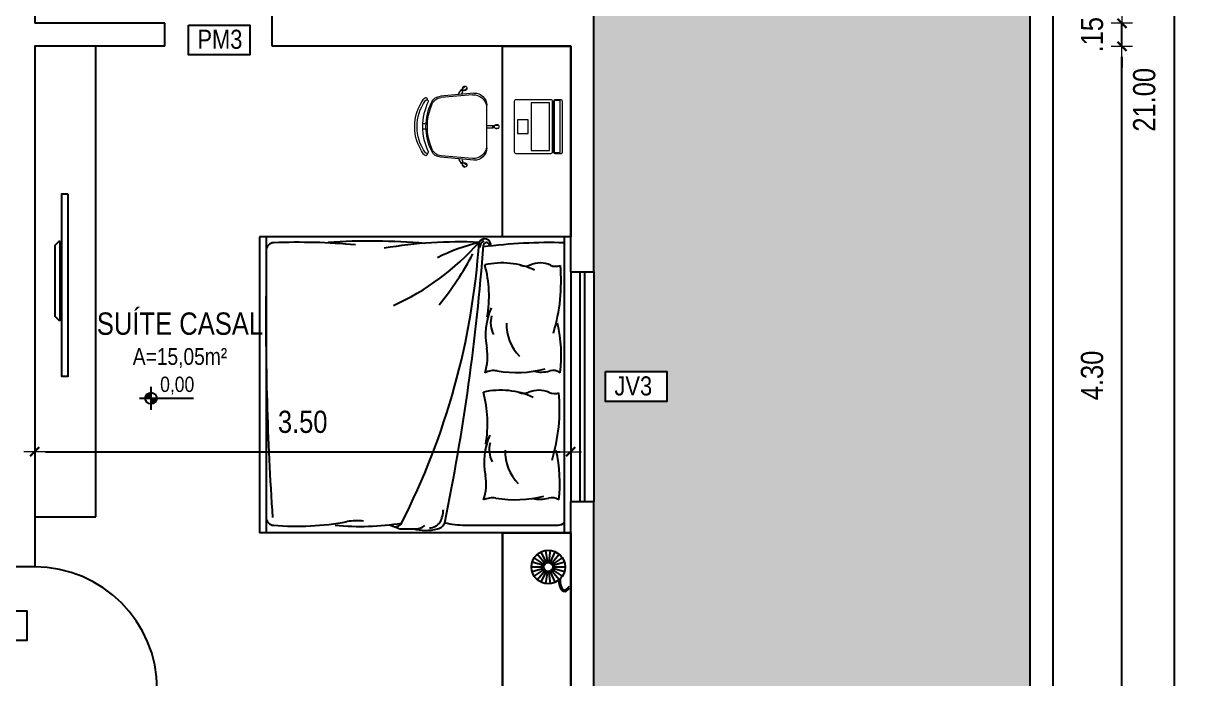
# Model space of a CAD drawing. Header units: millimetres. Extents: x -6300 to 1991, y -4770 to 4545.
# Drawn here: x 1511.11 to 1518.69, y 100.28 to 104.56 of the extents above; entities that cross this region are included whole.
import ezdxf
from ezdxf.enums import TextEntityAlignment as Align

# ---------------------------------------------------------------- set-up
doc = ezdxf.new("R2010")
doc.units = ezdxf.units.MM
doc.header["$LTSCALE"] = 20
doc.header["$MEASUREMENT"] = 0
doc.linetypes.add('HIDDEN2', pattern=[0.1875, 0.125, -0.0625])
doc.layers.get('0').update_dxf_attribs({"linetype": 'CONTINUOUS'})
doc.layers.get('DEFPOINTS').update_dxf_attribs({"linetype": 'CONTINUOUS'})
for name, color, linetype in [('ARREDI_attrezzature', 175, 'CONTINUOUS'), ('COTA', 7, 'CONTINUOUS'), ('E-hatch', 8, 'CONTINUOUS'), ('E-txt-g', 3, 'CONTINUOUS'), ('LAYER1', 7, 'CONTINUOUS')]:
    doc.layers.add(name, color=color, linetype=linetype)
for name, color, linetype, lineweight in [('E-Lay-9', 9, 'CONTINUOUS', 9), ('E-Pen-C', 4, 'CONTINUOUS', 15), ('E-Pen-G', 3, 'CONTINUOUS', 30), ('E-Txt-W', 7, 'CONTINUOUS', 20)]:
    doc.layers.add(name, color=color, linetype=linetype, lineweight=lineweight)
doc.styles.add('F2', font='ARIALN.TTF')
doc.styles.add('REG60', font='romans.shx', dxfattribs={"width": 0.8, "height": 0.15})
doc.styles.add('REG80', font='romans.shx', dxfattribs={"width": 0.8, "height": 0.2})
doc.dimstyles.new('DIMENSION-1', dxfattribs={"dimtxt": 0.145, "dimasz": 0.07, "dimexe": 1, "dimexo": 0, "dimgap": 0.12, "dimtad": 1, "dimzin": 7, "dimdsep": 46, "dimtxsty": 'F2', "dimblk1": 'TRACO', "dimblk2": 'TRACO', "dimsah": 1, "dimcen": 1, "dimse1": 1, "dimse2": 1, "dimclrd": 4, "dimclre": 256, "dimclrt": 4, "dimadec": 8, "dimazin": 0, "dimtfac": 1, "dimtix": 1, "dimtmove": 2, "dimatfit": 3, "dimldrblk": 'TRACO', "dimfxl": 1, "dimtolj": 1, "dimtzin": 0, "dimarcsym": 0})

# ---------------------------------------------------------------- blocks, each defined once
blk = doc.blocks.new('TRACO')
at = {"layer": 'E-Pen-C'}
for p, q in [((-1, 0), (1, 0)), ((0, 1), (0, -1))]:
    blk.add_line(p, q, dxfattribs=at)
at = {"layer": 'E-Pen-G'}
blk.add_line((-0.42, -0.42), (0.42, 0.42), dxfattribs=at)
blk = doc.blocks.new('*D413')
at = {"layer": 'COTA', "color": 4, "linetype": 'Continuous', "lineweight": -2}
blk.add_line((1518.2796, 100.1779), (1518.2796, 104.3379), dxfattribs=at)
at = {"layer": 'DEFPOINTS', "color": 0, "linetype": 'Continuous'}
for p in [(1514.6809, 104.4079, -1.8296), (1518.2796, 104.4079), (1514.6809, 100.1079, -1.8296)]:
    blk.add_point(p, dxfattribs=at)
at = {"layer": 'COTA', "color": 4, "linetype": 'Continuous', "lineweight": -2, "xscale": 0.07, "yscale": 0.07, "zscale": 0.07}
for p, rotation in [((1518.2796, 104.4079), 90), ((1518.2796, 100.1079), 270)]:
    blk.add_blockref('TRACO', p, dxfattribs=dict(at, rotation=rotation))
at = {"layer": 'COTA', "color": 4, "linetype": 'Continuous', "insert": (1518.0855, 102.2579), "char_height": 0.145, "attachment_point": 5, "rotation": 90, "style": 'F2'}
blk.add_mtext('\\A1;4.30', dxfattribs=at)
blk = doc.blocks.new('*D414')
at = {"layer": 'COTA', "color": 4, "linetype": 'Continuous', "lineweight": -2}
for p, q in [((1518.2796, 104.6279), (1518.2796, 104.6979)), ((1518.2796, 104.4079), (1518.2796, 104.5579)), ((1518.2796, 104.3379), (1518.2796, 104.2679))]:
    blk.add_line(p, q, dxfattribs=at)
at = {"layer": 'DEFPOINTS', "color": 0, "linetype": 'Continuous'}
for p in [(1514.6809, 104.5579, -1.8296), (1518.2796, 104.5579), (1514.6809, 104.4079, -1.8296)]:
    blk.add_point(p, dxfattribs=at)
at = {"layer": 'COTA', "color": 4, "linetype": 'Continuous', "lineweight": -2, "xscale": 0.07, "yscale": 0.07, "zscale": 0.07}
for p, rotation in [((1518.2796, 104.5579), 270), ((1518.2796, 104.4079), 90)]:
    blk.add_blockref('TRACO', p, dxfattribs=dict(at, rotation=rotation))
at = {"layer": 'COTA', "color": 4, "linetype": 'Continuous', "insert": (1518.0855, 104.4829), "char_height": 0.145, "attachment_point": 5, "rotation": 90, "style": 'F2'}
blk.add_mtext('\\A1;.15', dxfattribs=at)
blk = doc.blocks.new('*D415')
at = {"layer": 'COTA', "color": 4, "linetype": 'Continuous', "lineweight": -2}
blk.add_line((1518.2796, 104.6279), (1518.2796, 106.9879), dxfattribs=at)
at = {"layer": 'DEFPOINTS', "color": 0, "linetype": 'Continuous'}
for p in [(1514.6809, 107.0579, -1.8296), (1518.2796, 107.0579), (1514.6809, 104.5579, -1.8296)]:
    blk.add_point(p, dxfattribs=at)
at = {"layer": 'COTA', "color": 4, "linetype": 'Continuous', "lineweight": -2, "xscale": 0.07, "yscale": 0.07, "zscale": 0.07}
for p, rotation in [((1518.2796, 107.0579), 90), ((1518.2796, 104.5579), 270)]:
    blk.add_blockref('TRACO', p, dxfattribs=dict(at, rotation=rotation))
at = {"layer": 'COTA', "color": 4, "linetype": 'Continuous', "insert": (1518.0855, 105.8079), "char_height": 0.145, "attachment_point": 5, "rotation": 90, "style": 'F2'}
blk.add_mtext('\\A1;2.50', dxfattribs=at)
blk = doc.blocks.new('*D419')
at = {"layer": 'COTA', "color": 4, "linetype": 'Continuous', "lineweight": -2}
blk.add_line((1518.6203, 114.4879), (1518.6203, 93.6279), dxfattribs=at)
at = {"layer": 'DEFPOINTS', "color": 0, "linetype": 'Continuous'}
for p in [(1517.8309, 114.5579, -1.8296), (1517.8309, 93.5579, -1.8296), (1518.6203, 93.5579)]:
    blk.add_point(p, dxfattribs=at)
at = {"layer": 'COTA', "color": 4, "linetype": 'Continuous', "lineweight": -2, "xscale": 0.07, "yscale": 0.07, "zscale": 0.07}
for p, rotation in [((1518.6203, 114.5579), 90), ((1518.6203, 93.5579), 270)]:
    blk.add_blockref('TRACO', p, dxfattribs=dict(at, rotation=rotation))
at = {"layer": 'COTA', "color": 4, "linetype": 'Continuous', "insert": (1518.4262, 104.0579), "char_height": 0.145, "attachment_point": 5, "rotation": 90, "style": 'F2'}
blk.add_mtext('\\A1;21.00', dxfattribs=at)
blk = doc.blocks.new('TXT-AMB75')
at = {"layer": 'E-txt-g', "style": 'REG80', "width": 0.8, "flags": 8}
blk.add_attdef('TXT', text='', height=0.2, dxfattribs=at).set_placement((0.005, 0.296), align=Align.CENTER)
at = {"layer": 'E-Txt-W', "style": 'REG60', "width": 0.8, "flags": 8}
blk.add_attdef('TXT', text='', height=0.15, dxfattribs=at).set_placement((0.005, 0.027), align=Align.CENTER)
blk = doc.blocks.new('NV')
at = {"color": 4, "linetype": 'ByBlock', "ltscale": 0.5}
for p, q in [((-1.414, -0.142), (-1.414, 0.107)), ((-1.539, -0.018), (-0.953, -0.018))]:
    blk.add_line(p, q, dxfattribs=at)
at = {"color": 4, "ltscale": 2.5}
blk.add_circle((-1.414, -0.018), 0.0622, dxfattribs=at)
at = {"color": 4}
for points in [[(-1.414, -0.018), (-1.458, 0.026), (-1.476, -0.018), (-1.472, 0.006)], [(-1.414, -0.018), (-1.414, 0.045), (-1.458, 0.026), (-1.438, 0.04)], [(-1.414, -0.018), (-1.352, -0.018), (-1.37, -0.062), (-1.357, -0.041)], [(-1.414, -0.018), (-1.37, -0.062), (-1.414, -0.08), (-1.39, -0.075)]]:
    blk.add_solid(points, dxfattribs=at)
at = {"layer": 'E-Txt-W', "color": 4, "ltscale": 2.5, "style": 'F2'}
blk.add_attdef('COTAPISO', (-1.306, 0.073), '', height=0.15, dxfattribs=at)
blk = doc.blocks.new('Cadeira')
at = {"layer": 'E-Lay-9', "color": 8}
for p, q in [((-0.0093, 0.0535), (-0.0093, 0.0769)), ((0.0096, 0.0535), (0.0096, 0.0769)), ((-0.1393, 0), (0.1393, 0)), ((-0.0075, 0), (-0.0075, 0.0425)), ((-0.0075, 0.0425), (-0.0056, 0.0425)), ((0.0056, 0.0425), (0.0075, 0.0425)), ((0.0075, 0), (0.0075, 0.0425)), ((-0.25, -0.1588), (-0.265, -0.1409)), ((-0.2355, -0.1467), (-0.2505, -0.1288)), ((-0.2192, -0.0836), (-0.1996, -0.3023)), ((-0.2087, -0.0936), (-0.1898, -0.2982)), ((0.2087, -0.0936), (0.1898, -0.2982)), ((0.2192, -0.0836), (0.1996, -0.3023)), ((0.2355, -0.1467), (0.2505, -0.1288)), ((0.25, -0.1588), (0.265, -0.1409)), ((-0.2398, -0.1647), (-0.2413, -0.1659)), ((-0.2133, -0.1847), (-0.2413, -0.1659)), ((-0.2298, -0.1563), (-0.2313, -0.1575)), ((-0.2144, -0.1618), (-0.2298, -0.1563)), ((0.2133, -0.1847), (0.2413, -0.1659)), ((0.2144, -0.1618), (0.2298, -0.1563)), ((0.2298, -0.1563), (0.2313, -0.1575)), ((0.2398, -0.1647), (0.2413, -0.1659)), ((-0.0175, -0.3961), (-0.0175, -0.4196)), ((0.0175, -0.3961), (0.0175, -0.4196))]:
    blk.add_line(p, q, dxfattribs=at)
blk.add_lwpolyline([(0.1631, -0.3812, -0.237888), (-0.1631, -0.3812, 0.605717), (-0.1738, -0.3953, 0.122717), (-0.17, -0.4, 0.323529), (0.17, -0.4, 0.122717), (0.1738, -0.3953, 0.605717)], format="xyb", close=True, dxfattribs=at)
for centre in [(0, 0.0466), (-0.2382, -0.1579), (0.2382, -0.1579)]:
    blk.add_circle(centre, 0.005, dxfattribs=at)
for centre, radius, start, end in [((0.0001, 0.0652), 0.015, 281.63338, 257.45365), ((-0.1393, -0.08), 0.08, 90, 182.56924), ((0, 0.0475), 0.0075, 221.81031, 318.18969), ((0.1393, -0.08), 0.08, 357.43076, 90), ((-0.1202, -0.0886), 0.0887, 95.59249, 183.25223), ((0.1202, -0.0886), 0.0887, 356.74777, 84.40751), ((-0.2502, -0.1438), 0.015, 322.54635, 298.36662), ((0.2502, -0.1438), 0.015, 241.63338, 217.45365), ((-0.2388, -0.1573), 0.0075, 261.81031, 358.18969), ((0.2388, -0.1573), 0.0075, 181.81031, 278.18969), ((-0.1299, -0.296), 0.07, 185.12125, 243.60471), ((-0.1201, -0.2918), 0.07, 185.2999, 245.73609), ((0.1201, -0.2918), 0.07, 294.26391, 354.7001), ((0.1299, -0.296), 0.07, 296.39529, 354.87875), ((0, -0.0343), 0.3622, 243.60471, 296.39529), ((0, -0.0254), 0.3622, 245.73609, 294.26391), ((-0.1819, -0.3961), 0.00782, 29.81088, 225.32554), ((-0.1625, -0.39), 0.0275, 205.14546, 233.45713), ((0, -0.1648), 0.3052, 234.12379, 305.87621), ((-0.1625, -0.39), 0.0125, 205.14546, 233.1301), ((0.1819, -0.3961), 0.00782, 314.67446, 150.18912), ((0.1625, -0.39), 0.0275, 306.54287, 334.85454)]:
    blk.add_arc(centre, radius, start, end, dxfattribs=at)
blk = doc.blocks.new('Notebook')
at = {"layer": 'E-Lay-9', "color": 8}
for p, q in [((-0.175, 0.305), (-0.175, 0.3)), ((0.165, 0.315), (-0.165, 0.315)), ((0.175, 0.3), (0.175, 0.305)), ((-0.175, 0.3), (-0.175, 0.265)), ((-0.165, 0.255), (0.165, 0.255)), ((0.175, 0.265), (0.175, 0.3))]:
    blk.add_line(p, q, dxfattribs=at)
for points in [[(-0.165, 0), (0.165, 0, 0.414214), (0.175, 0.01), (0.175, 0.24, 0.414214), (0.165, 0.25), (-0.165, 0.25, 0.414214), (-0.175, 0.24), (-0.175, 0.01, 0.414214)], [(-0.165, 0.26), (0.165, 0.26, 0.414214), (0.17, 0.265), (0.17, 0.295, 0.414214), (0.165, 0.3), (-0.165, 0.3, 0.414214), (-0.17, 0.295), (-0.17, 0.265, 0.414214)]]:
    blk.add_lwpolyline(points, format="xyb", close=True, dxfattribs=at)
for points in [[(-0.155, 0.11), (0.155, 0.11), (0.155, 0.23), (-0.155, 0.23)], [(-0.105, 0.25), (-0.145, 0.25), (-0.145, 0.255), (-0.105, 0.255)], [(0.105, 0.25), (0.145, 0.25), (0.145, 0.255), (0.105, 0.255)], [(-0.045, 0.02), (0.045, 0.02), (0.045, 0.09), (-0.045, 0.09)]]:
    blk.add_lwpolyline(points, close=True, dxfattribs=at)
for centre, start, end in [((-0.165, 0.305), 90, 180), ((0.165, 0.305), 0, 90), ((-0.165, 0.265), 180, 270), ((0.165, 0.265), 270, 360)]:
    blk.add_arc(centre, 0.01, start, end, dxfattribs=at)
blk = doc.blocks.new('*D453')
at = {"layer": 'COTA', "color": 4, "linetype": 'Continuous', "lineweight": -2}
blk.add_line((1511.2509, 101.7602), (1514.6109, 101.7602), dxfattribs=at)
at = {"layer": 'DEFPOINTS', "color": 0, "linetype": 'Continuous'}
for p in [(1514.6809, 101.7602), (1511.1809, 101.6161, -1.8296), (1514.6809, 101.5681, -1.8296)]:
    blk.add_point(p, dxfattribs=at)
at = {"layer": 'COTA', "color": 4, "linetype": 'Continuous', "lineweight": -2, "xscale": 0.07, "yscale": 0.07, "zscale": 0.07, "rotation": 180}
blk.add_blockref('TRACO', (1511.1809, 101.7602), dxfattribs=at)
at = {"layer": 'COTA', "color": 4, "linetype": 'Continuous', "lineweight": -2, "xscale": 0.07, "yscale": 0.07, "zscale": 0.07}
blk.add_blockref('TRACO', (1514.6809, 101.7602), dxfattribs=at)
at = {"layer": 'COTA', "color": 4, "linetype": 'Continuous', "insert": (1512.9309, 101.9543), "char_height": 0.145, "attachment_point": 5, "style": 'F2'}
blk.add_mtext('\\A1;3.50', dxfattribs=at)

msp = doc.modelspace()

# ---------------------------------------------------------------- hatches: boundary and pattern name
at = {"layer": 'COTA', "linetype": 'Continuous'}
h = msp.add_hatch(dxfattribs=at)
h.set_pattern_fill('PATIO3', color=8, scale=0.6, style=0, pattern_type=2)
h.set_pattern_definition([(243.4349, (-60.29372, 66.72446), (0.600000786, 0.599999495), [0.201246, -1.1403948]), (153.4349, (-60.17372, 66.66446), (0.599999495, -0.600000786), [0.1341642, -1.2074766]), (153.4349, (-60.02372, 66.66446), (0.599999495, -0.600000786), [0.1341642, -1.2074766]), (243.4349, (-60.14372, 66.72446), (0.600000786, 0.599999495), [0.0670818, -1.274559]), (153.4349, (-59.87372, 66.66446), (0.599999495, -0.600000786), [0.1341642, -1.2074766]), (243.4349, (-59.99372, 66.72446), (0.600000786, 0.599999495), [0.1341642, -1.2074766]), (158.1986, (-59.81372, 66.71246), (-1.800000164, 0.599999946), [0.0323112, -3.1987878]), (243.4349, (-59.84372, 66.72446), (0.600000786, 0.599999495), [0.0670818, -1.274559]), (154.9831, (-59.813717, 66.562465), (-7.7999997481, 3.60000110015), [0.0993174, -9.8324496]), (63.4349, (-59.99372, 66.42446), (-0.600000786, -0.599999495), [0.201246, -1.1403948]), (153.4349, (-59.93372, 66.54446), (0.599999495, -0.600000786), [0.1341642, -1.2074766]), (63.4349, (-60.14372, 66.42446), (-0.600000786, -0.599999495), [0.0670818, -1.274559]), (153.4349, (-60.08372, 66.54446), (0.599999495, -0.600000786), [0.1341642, -1.2074766]), (153.4349, (-60.23372, 66.54446), (0.599999495, -0.600000786), [0.1341642, -1.2074766]), (63.4349, (-60.29372, 66.42446), (-0.600000786, -0.599999495), [0.201246, -1.1403948]), (63.4349, (-59.90372, 66.30446), (-0.600000786, -0.599999495), [0.201246, -1.1403948]), (153.4349, (-59.84372, 66.42446), (0.599999495, -0.600000786), [0.1341642, -1.2074766]), (153.4349, (-59.99372, 66.42446), (0.599999495, -0.600000786), [0.1341642, -1.2074766]), (63.4349, (-60.20372, 66.30446), (-0.600000786, -0.599999495), [0.1341642, -1.2074766]), (153.4349, (-60.14372, 66.42446), (0.599999495, -0.600000786), [0.1341642, -1.2074766]), (153.4349, (-60.29372, 66.42446), (0.599999495, -0.600000786), [0.1341642, -1.2074766]), (63.4349, (-60.41372, 66.18446), (-0.600000786, -0.599999495), [0.201246, -1.1403948]), (153.4349, (-59.81372, 66.33446), (0.599999495, -0.600000786), [0.0670818, -1.274559]), (153.4349, (-59.90372, 66.30446), (0.599999495, -0.600000786), [0.1341642, -1.2074766]), (153.4349, (-60.05372, 66.30446), (0.599999495, -0.600000786), [0.1341642, -1.2074766]), (153.4349, (-60.20372, 66.30446), (0.599999495, -0.600000786), [0.1341642, -1.2074766]), (153.4349, (-60.35372, 66.30446), (0.599999495, -0.600000786), [0.0670818, -1.274559]), (153.4349, (-59.81372, 66.18446), (0.599999495, -0.600000786), [0.1341642, -1.2074766]), (63.4349, (-59.99372, 66.12446), (-0.600000786, -0.599999495), [0.1341642, -1.2074766]), (153.4349, (-59.96372, 66.18446), (0.599999495, -0.600000786), [0.1341642, -1.2074766]), (243.4349, (-60.23372, 66.24446), (0.600000786, 0.599999495), [0.1341642, -1.2074766]), (153.4349, (-60.11372, 66.18446), (0.599999495, -0.600000786), [0.1341642, -1.2074766]), (153.4349, (-60.26372, 66.18446), (0.599999495, -0.600000786), [0.1341642, -1.2074766]), (154.9831, (-60.323717, 66.664465), (-7.7999997481, 3.60000110015), [0.0993174, -9.8324496]), (158.1986, (-60.38372, 66.54446), (-1.800000164, 0.599999946), [0.0323112, -3.1987878]), (243.4349, (-60.02372, 66.36446), (0.600000786, 0.599999495), [0.201246, -1.1403948]), (63.4349, (-60.08372, 66.54446), (-0.600000786, -0.599999495), [0.0670818, -1.274559])])
h.paths.add_polyline_path([(1495.6809, 100.3079), (1496.8349, 100.3068), (1496.8309, 100.3079), (1496.8308, 106.0572), (1511.0309, 106.0572), (1511.0309, 107.2079), (1511.0309, 110.9079), (1507.3952, 110.9079), (1507.3586, 110.5079), (1507.2552, 110.1447), (1507.0517, 109.8362), (1506.7183, 109.5037), (1506.3612, 109.2976), (1505.9889, 109.1876), (1505.7611, 109.1656), (1495.6809, 109.1656)])
h.paths.add_polyline_path([(1504.745, 107.0713), (1505.2243, 106.7954), (1507.6022, 106.849), (1508.8032, 106.877), (1509.1594, 106.98), (1509.2816, 107.6688), (1509.2699, 108.1418), (1509.1669, 108.4659), (1509.0519, 108.6391), (1508.2645, 108.7222), (1505.9923, 108.7513), (1505.3321, 108.7158), (1504.7131, 108.5745), (1504.669, 108.2366), (1504.6697, 107.2448), (1504.7177, 107.077)], flags=16)
h.paths.add_polyline_path([(1502.3847, 107.3914), (1502.3847, 107.4288), (1502.3704, 107.4259), (1502.3583, 107.4178)], flags=24)
h.paths.add_polyline_path([(1502.3847, 107.3914), (1502.3583, 107.4178), (1502.3502, 107.4057), (1502.3474, 107.3914)], flags=8)
h.paths.add_polyline_path([(1502.3847, 107.3914), (1502.422, 107.3914), (1502.4192, 107.3772), (1502.4111, 107.365)], flags=8)
h.paths.add_polyline_path([(1502.3847, 107.3914), (1502.4111, 107.365), (1502.399, 107.357), (1502.3847, 107.3541)], flags=24)
edge = h.paths.add_edge_path(flags=16)
edge.add_line((1502.3847, 107.3168), (1502.3847, 107.4661))
edge = h.paths.add_edge_path(flags=16)
edge.add_arc((1502.3847, 107.3914), 0.0373, 0, 360)
edge = h.paths.add_edge_path(flags=16)
edge.add_line((1502.3101, 107.3914), (1502.6612, 107.3914))
h.paths.add_polyline_path([(1502.4144, 107.3825), (1502.7356, 107.3825), (1502.7356, 107.5628), (1502.4144, 107.5628)], flags=24)
h.paths.add_polyline_path([(1502.0396, 107.7656), (1503.1086, 107.7656), (1503.1086, 107.9919), (1502.0396, 107.9919)], flags=24)
h.paths.add_polyline_path([(1502.233, 107.5549), (1502.9151, 107.5549), (1502.9151, 107.7521), (1502.233, 107.7521)], flags=24)
h.paths.add_polyline_path([(1496.704, 107.0713), (1497.1833, 106.7954), (1499.5612, 106.8491), (1500.7622, 106.877), (1501.1184, 106.9801), (1501.2405, 107.6688), (1501.2288, 108.1418), (1501.1258, 108.4659), (1501.0108, 108.6392), (1500.2235, 108.7223), (1497.9513, 108.7513), (1497.291, 108.7159), (1496.6721, 108.5745), (1496.6279, 108.2366), (1496.6286, 107.2449), (1496.6767, 107.0771)], flags=16)
h.paths.add_polyline_path([(1495.913, 107.5519), (1496.3133, 107.5519), (1496.3133, 107.3573), (1495.913, 107.3573)], flags=16)
h.paths.add_polyline_path([(1495.716, 105.5361), (1495.716, 108.5361), (1495.686, 108.5361), (1495.686, 105.5361)], flags=16)
h.paths.add_polyline_path([(1495.716, 101.0325), (1495.716, 104.5361), (1495.686, 104.5361), (1495.686, 101.0325)], flags=16)
h.paths.add_polyline_path([(1495.913, 103.3881), (1496.3133, 103.3881), (1496.3133, 103.1934), (1495.913, 103.1934)], flags=16)
h.paths.add_polyline_path([(1502.132, 106.9564), (1503.211, 106.9564), (1503.211, 107.1608), (1502.132, 107.1608)], flags=24)
h.paths.add_polyline_path([(1502.0076, 107.1242), (1503.4609, 107.1242), (1503.4609, 107.2874), (1502.0076, 107.2874)], flags=24)
h.paths.add_polyline_path([(1503.2854, 106.4149), (1503.6813, 106.4149), (1503.6813, 106.7168), (1503.2854, 106.7168)], flags=24)
h.paths.add_polyline_path([(1503.9482, 107.4162), (1503.9482, 107.812), (1503.6463, 107.812), (1503.6463, 107.4162)], flags=24)
h.paths.add_polyline_path([(1499.8837, 106.4149), (1500.2796, 106.4149), (1500.2796, 106.7168), (1499.8837, 106.7168)], flags=24)
h.paths.add_polyline_path([(1501.7756, 106.4149), (1502.0791, 106.4149), (1502.0791, 106.7168), (1501.7756, 106.7168)], flags=24)
h.paths.add_polyline_path([(1504.8769, 106.4149), (1505.1804, 106.4149), (1505.1804, 106.7168), (1504.8769, 106.7168)], flags=24)
h.paths.add_polyline_path([(1506.3599, 106.4149), (1506.7557, 106.4149), (1506.7557, 106.7168), (1506.3599, 106.7168)], flags=24)
h.paths.add_polyline_path([(1507.9259, 106.4149), (1508.2293, 106.4149), (1508.2293, 106.7168), (1507.9259, 106.7168)], flags=24)
h.paths.add_polyline_path([(1509.4093, 106.4149), (1509.8051, 106.4149), (1509.8051, 106.7168), (1509.4093, 106.7168)], flags=24)
h.paths.add_polyline_path([(1510.4527, 106.4295), (1510.4527, 106.8254), (1510.1508, 106.8254), (1510.1508, 106.4295)], flags=24)
h.paths.add_polyline_path([(1495.8781, 106.4149), (1496.274, 106.4149), (1496.274, 106.7168), (1495.8781, 106.7168)], flags=24)
h.paths.add_polyline_path([(1497.1281, 106.4149), (1497.5239, 106.4149), (1497.5239, 106.7168), (1497.1281, 106.7168)], flags=24)
h.paths.add_polyline_path([(1497.9255, 106.4149), (1498.229, 106.4149), (1498.229, 106.7168), (1497.9255, 106.7168)], flags=24)
h.paths.add_polyline_path([(1510.7056, 110.1912), (1511.0878, 110.1912), (1511.0878, 110.4827), (1510.7056, 110.4827)], flags=9)
h.paths.add_polyline_path([(1509.5786, 110.1912), (1509.8715, 110.1912), (1509.8715, 110.4827), (1509.5786, 110.4827)], flags=24)
h.paths.add_polyline_path([(1508.4408, 110.1912), (1508.823, 110.1912), (1508.823, 110.4827), (1508.4408, 110.4827)], flags=24)
h.paths.add_polyline_path([(1507.3952, 110.1912), (1507.6882, 110.1912), (1507.6882, 110.4827), (1507.3952, 110.4827)], flags=24)
h.paths.add_polyline_path([(1509.7758, 110.4927), (1511.5548, 110.4927), (1511.5548, 110.7649), (1509.7758, 110.7649)], flags=9)
h.paths.add_polyline_path([(1496.6134, 102.9851), (1496.6134, 103.3809), (1496.3116, 103.3809), (1496.3116, 102.9851)], flags=24)
at = {"layer": 'E-hatch'}
h = msp.add_hatch(dxfattribs=at)
h.set_pattern_fill('GRASS', color=8, scale=0.2, style=0)
h.set_pattern_definition([(90, (-60.41372, 66.12446), (-0.141421356, 0.141421356), [0.0375, -0.245342713]), (45, (-60.41372, 66.12446), (-0.141421356, 0.141421356), [0.0375, -0.1625]), (135, (-60.41372, 66.12446), (-0.141421356, -0.141421356), [0.0375, -0.1625])])
h.paths.add_polyline_path([(1512.3809, 95.0579), (1514.8309, 95.0579), (1514.8309, 107.2079), (1517.6809, 107.2079), (1517.6809, 93.7079), (1512.3809, 93.7079)])
h.paths.add_polyline_path([(1514.9177, 96.0882), (1515.318, 96.0882), (1515.318, 95.8935), (1514.9177, 95.8935)], flags=16)
h.paths.add_polyline_path([(1514.9089, 98.5649), (1515.3092, 98.5649), (1515.3092, 98.3702), (1514.9089, 98.3702)], flags=16)
h.paths.add_polyline_path([(1516.1928, 99.4775), (1516.1928, 99.5148), (1516.1786, 99.512), (1516.1665, 99.5039)], flags=24)
h.paths.add_polyline_path([(1516.1928, 99.4775), (1516.1665, 99.5039), (1516.1584, 99.4918), (1516.1555, 99.4775)], flags=24)
h.paths.add_polyline_path([(1516.1928, 99.4775), (1516.2302, 99.4775), (1516.2273, 99.4632), (1516.2192, 99.4511)], flags=24)
h.paths.add_polyline_path([(1516.1928, 99.4775), (1516.2192, 99.4511), (1516.2071, 99.443), (1516.1928, 99.4401)], flags=24)
edge = h.paths.add_edge_path(flags=16)
edge.add_line((1516.1928, 99.4028), (1516.1928, 99.5521))
edge = h.paths.add_edge_path(flags=16)
edge.add_arc((1516.1928, 99.4775), 0.0373, 0, 360)
edge = h.paths.add_edge_path(flags=16)
edge.add_line((1516.1182, 99.4775), (1516.4693, 99.4775))
h.paths.add_polyline_path([(1516.2225, 99.4686), (1516.5437, 99.4686), (1516.5437, 99.6489), (1516.2225, 99.6489)], flags=24)
h.paths.add_polyline_path([(1515.9804, 99.8406), (1516.784, 99.8406), (1516.784, 100.0801), (1515.9804, 100.0801)], flags=24)
h.paths.add_polyline_path([(1516.0411, 99.641), (1516.7233, 99.641), (1516.7233, 99.8381), (1516.0411, 99.8381)], flags=24)
h.paths.add_polyline_path([(1514.9089, 102.2827), (1515.3092, 102.2827), (1515.3092, 102.0881), (1514.9089, 102.0881)], flags=16)
h.paths.add_polyline_path([(1516.1338, 97.2635), (1516.5296, 97.2635), (1516.5296, 97.5653), (1516.1338, 97.5653)], flags=24)
h.paths.add_polyline_path([(1516.2633, 99.2963), (1516.7597, 99.2963), (1516.7597, 99.4595), (1516.2633, 99.4595)], flags=24)

# ---------------------------------------------------------------- linework, layer by layer
at = {"color": 6}
for points, elevation in [([(1512.186, 104.5463), (1512.5863, 104.5463), (1512.5863, 104.3516), (1512.186, 104.3516)], 1.8296), ([(1514.9089, 102.2827), (1515.3092, 102.2827), (1515.3092, 102.0881), (1514.9089, 102.0881)], 1.8296), ([(1510.7286, 100.7208), (1511.1289, 100.7208), (1511.1289, 100.5262), (1510.7286, 100.5262)], 3.6592)]:
    msp.add_lwpolyline(points, close=True, dxfattribs=dict(at, elevation=elevation))
at = {"color": 8}
for points in [[(1511.5809, 101.3357), (1511.5809, 104.4079), (1511.1809, 104.4079), (1511.1809, 101.3357)], [(1514.2362, 104.4079), (1514.6809, 104.4079), (1514.6809, 103.1636), (1514.2362, 103.1636)], [(1511.3989, 103.4427), (1511.3562, 103.4427), (1511.3562, 102.253), (1511.3989, 102.253)], [(1511.3465, 103.1322), (1511.3379, 103.1322), (1511.3123, 103.1066), (1511.3123, 102.6449), (1511.3379, 102.6192), (1511.3465, 102.6192)], [(1514.2362, 101.2309), (1514.6809, 101.2309), (1514.6809, 100.1079), (1514.2362, 100.1079)]]:
    msp.add_lwpolyline(points, close=True, dxfattribs=at)
at = {"color": 8, "linetype": 'HIDDEN2'}
msp.add_arc((1511.1809, 100.2079, -0.8927), 0.8, 0, 90, dxfattribs=at)
at = {"layer": 'ARREDI_attrezzature', "color": 8}
for p, q in [((1512.6494, 103.1636), (1512.6494, 101.2309)), ((1514.6809, 103.1636), (1512.6494, 103.1636)), ((1512.6919, 103.1636), (1512.6919, 101.2309)), ((1514.6384, 103.1636), (1514.6384, 101.2309)), ((1514.6809, 102.9341), (1514.6809, 103.1636)), ((1514.6809, 101.2309), (1514.6809, 101.4341)), ((1513.5557, 101.2586), (1513.4969, 101.2803)), ((1513.5728, 101.2556), (1513.6697, 101.2556)), ((1513.9905, 101.2803), (1514.5989, 101.2803)), ((1514.6809, 101.2309), (1512.6494, 101.2309)), ((1514.2362, 101.2309), (1514.2362, 100.1079)), ((1514.6809, 100.1079), (1514.6809, 101.2309)), ((1514.5174, 101.0432), (1514.4884, 101.1068)), ((1514.5283, 101.0464), (1514.5183, 101.1156)), ((1514.5396, 101.0464), (1514.5495, 101.1156)), ((1514.5504, 101.0432), (1514.5795, 101.1068)), ((1514.4958, 101.0183), (1514.4287, 101.038)), ((1514.5005, 101.0286), (1514.4417, 101.0664)), ((1514.5079, 101.0371), (1514.4621, 101.09)), ((1514.5526, 101.0298), (1514.5617, 101.0355)), ((1514.5589, 101.0226), (1514.5651, 101.0317)), ((1514.5599, 101.0371), (1514.6057, 101.09)), ((1514.5673, 101.0286), (1514.6262, 101.0664)), ((1514.6391, 101.038), (1514.572, 101.0183)), ((1514.4942, 101.0071), (1514.4243, 101.0071)), ((1514.4942, 101.0071), (1514.4243, 101.0071)), ((1514.4958, 100.9959), (1514.4287, 100.9762)), ((1514.4417, 100.9478), (1514.5005, 100.9856)), ((1514.4621, 100.9242), (1514.5079, 100.9771)), ((1514.4884, 100.9074), (1514.5174, 100.971)), ((1514.5046, 101.0086), (1514.4942, 101.006)), ((1514.505, 101.0017), (1514.4946, 101.0018)), ((1514.5183, 100.8986), (1514.5283, 100.9678)), ((1514.5495, 100.8986), (1514.5396, 100.9678)), ((1514.5403, 100.9784), (1514.5445, 100.9688)), ((1514.5462, 100.9804), (1514.548, 100.97)), ((1514.5795, 100.9074), (1514.5504, 100.971)), ((1514.6057, 100.9242), (1514.5599, 100.9771)), ((1514.6262, 100.9478), (1514.5673, 100.9856)), ((1514.6391, 100.9762), (1514.572, 100.9959)), ((1514.6436, 101.0071), (1514.5737, 101.0071)), ((1514.6436, 101.0071), (1514.5737, 101.0071))]:
    msp.add_line(p, q, dxfattribs=at)
for radius in [0.1096, 0.0397, 0.0294]:
    msp.add_circle((1514.5339, 101.0071), radius, dxfattribs=at)
for centre, radius, start, end in [((1514.119, 103.109), 0.0409, 351.6091, 153.93818), ((1512.7413, 103.0747), 0.0494, 90, 180), ((1512.9055, 98.9364), 4.1909, 84.92239, 92.24547), ((1513.3673, 98.9128), 4.2225, 85.08576, 93.68085), ((1513.9527, 100.1675), 2.9624, 87.49407, 99.50941), ((1512.8363, 104.2312), 1.6648, 294.38327, 318.45325), ((1509.3701, 103.4412), 4.7226, 332.96003, 356.18567), ((1514.419, 101.7951), 1.3739, 104.18939, 116.30958), ((1499.8838, 104.1671), 14.2667, 348.39087, 355.74912), ((1514.1288, 103.0972), 0.0409, 112.60519, 184.49888), ((1514.5441, 99.809), 3.3165, 88.37032, 97.53223), ((1514.1315, 103.1053), 0.0206, 351.29147, 168.1256), ((1512.2032, 104.0275), 2.0816, 321.03759, 332.08563), ((1514.2331, 102.4883), 0.5042, 65.11795, 102.98619), ((1513.3829, 102.776), 0.7645, 349.7638, 15.44974), ((1514.3831, 103.0574), 0.0848, 249.01609, 292.88083), ((1514.4811, 102.8253), 0.167, 65.78773, 112.88083), ((1514.5829, 103.0519), 0.0814, 245.78773, 291.71238), ((1513.4555, 102.871), 1.1623, 343.20165, 5.19902), ((1531.976, 102.6182), 19.2855, 179.31344, 183.83118), ((1514.5709, 102.5225), 0.446, 156.68784, 191.12174), ((1514.3247, 102.6023), 0.1667, 164.14067, 207.6985), ((1514.5529, 102.5893), 0.291, 177.82948, 225.00983), ((1513.7359, 102.391), 0.8832, 352.50994, 13.57317), ((1513.7934, 102.3803), 0.3445, 342.35976, 9.39259), ((1514.1793, 102.1627), 0.1269, 80.37112, 116.96494), ((1514.3273, 103.0355), 0.7583, 260.37112, 284.25995), ((1514.4877, 102.4986), 0.2183, 257.31196, 285.19877), ((1514.5656, 102.2117), 0.0789, 54.37876, 105.19877), ((1514.2237, 101.6575), 0.5042, 65.11795, 102.98619), ((1514.4716, 101.9944), 0.167, 65.78773, 112.88083), ((1513.3734, 101.9451), 0.7645, 349.7638, 15.44974), ((1514.3737, 102.2265), 0.0848, 249.01609, 292.88083), ((1514.5735, 102.221), 0.0814, 245.78773, 291.71238), ((1513.4461, 102.0401), 1.1623, 343.20165, 5.19902), ((1514.5615, 101.6917), 0.446, 156.68784, 191.12174), ((1514.3152, 101.7714), 0.1667, 164.14067, 207.6985), ((1514.5435, 101.7584), 0.291, 177.82948, 225.00983), ((1513.7265, 101.5601), 0.8832, 352.50994, 13.57317), ((1513.784, 101.5494), 0.3445, 342.35976, 9.39259), ((1514.1698, 101.3319), 0.1269, 80.37112, 116.96494), ((1514.3179, 102.2047), 0.7583, 260.37112, 284.25995), ((1514.4783, 101.6677), 0.2183, 257.31196, 285.19877), ((1514.5562, 101.3808), 0.0789, 54.37876, 105.19877), ((1512.7413, 101.3297), 0.0494, 180, 270), ((1513.6178, 101.3962), 0.232, 335.03386, 356.464), ((1512.8954, 103.072), 1.7983, 265.08347, 280.39904), ((1513.308, 102.8975), 1.6256, 264.178, 279.50708), ((1513.2848, 100.9801), 0.3296, 82.47467, 101.34253), ((1513.5339, 101.3193), 0.0494, 249.7541, 329.48722), ((1513.5728, 101.305), 0.0494, 249.7541, 270), ((1513.5728, 101.305), 0.0494, 249.7541, 270), ((1513.7319, 101.5977), 0.3512, 256.92865, 282.88269), ((1513.6634, 101.3619), 0.1065, 266.60169, 307.7302), ((1513.7507, 101.3618), 0.1001, 274.6849, 320.59841), ((1513.7948, 101.3228), 0.0692, 282.88269, 348.38686), ((1513.999, 101.9081), 0.6279, 257.08904, 269.23129), ((1514.5989, 101.3297), 0.0494, 270, 323.1301)]:
    msp.add_arc(centre, radius, start, end, dxfattribs=at)
msp.add_open_spline([(1514.6035, 100.9223), (1514.6034, 100.9103), (1514.6039, 100.8976), (1514.6123, 100.8705), (1514.6187, 100.8534), (1514.6481, 100.8442), (1514.6587, 100.8544), (1514.6691, 100.8657), (1514.6705, 100.8673), (1514.6719, 100.869)], degree=3, knots=[0.0077183, 0.0077183, 0.0077183, 0.0077183, 0.0428867, 0.0428867, 0.0785443, 0.0785443, 0.1084778, 0.1084778, 0.1132873, 0.1132873, 0.1132873, 0.1132873], dxfattribs=at)
msp.add_spline([(1514.6118, 100.93), (1514.6188, 100.879), (1514.6372, 100.8563), (1514.6719, 100.8819)], degree=3, dxfattribs=at)
at = {"layer": 'COTA', "color": 5, "linetype": 'Continuous'}
for p, q in [((1517.8309, 93.5579), (1517.8309, 114.5579)), ((1517.6809, 93.7079), (1517.6809, 114.4079)), ((1514.8309, 102.9341), (1514.8309, 107.2079)), ((1514.8309, 102.9341, 1.8296), (1514.8309, 107.2079, 1.8296)), ((1511.1809, 107.0215), (1511.1809, 104.5579)), ((1512.7309, 104.4079), (1512.7309, 104.6579)), ((1512.0309, 104.5579), (1511.1809, 104.5579)), ((1512.0309, 104.4079), (1512.0309, 104.5579)), ((1511.1809, 104.4079), (1511.1809, 101.0079)), ((1512.0309, 104.4079), (1511.1809, 104.4079)), ((1514.6809, 104.4079), (1512.7309, 104.4079)), ((1514.6809, 102.9341), (1514.6809, 104.4079)), ((1514.6809, 102.9341), (1514.8309, 102.9341)), ((1514.6809, 100.1079), (1514.6809, 101.4341)), ((1514.6809, 101.4341), (1514.8309, 101.4341)), ((1514.8309, 99.2163), (1514.8309, 101.4341)), ((1514.8309, 99.2163, 1.8296), (1514.8309, 101.4341, 1.8296)), ((1511.1809, 101.0079), (1511.0309, 101.0079))]:
    msp.add_line(p, q, dxfattribs=at)
at = {"layer": 'COTA', "color": 8, "linetype": 'Continuous'}
for p, q in [((1514.6809, 102.9341), (1514.6809, 101.4341)), ((1514.8309, 102.9341), (1514.8309, 101.4341))]:
    msp.add_line(p, q, dxfattribs=at)
at = {"layer": 'COTA', "color": 7, "linetype": 'Continuous'}
for p, q in [((1514.7409, 102.9341), (1514.7409, 101.4341)), ((1514.7709, 102.9341), (1514.7709, 101.4341))]:
    msp.add_line(p, q, dxfattribs=at)

# ---------------------------------------------------------------- block references
at = {"color": 8, "rotation": 270}
msp.add_blockref('Notebook', (1514.3124, 103.8827, 3.2859), dxfattribs=at)
ref = msp.add_blockref('TXT-AMB75', (1512.1255, 102.3074, 1.8296), dxfattribs=dict(xscale=0.7290000000000001, yscale=0.7290000000000001, zscale=0.7290000000000001))
ref.add_attrib('TXT', 'SUÍTE CASAL', dxfattribs={"layer": 'E-txt-g', "color": 2, "height": 0.1458, "style": 'F2'}).set_placement((1512.1294, 102.5235, 1.8296), align=Align.CENTER)
ref.add_attrib('TXT', 'A=15,05m²', dxfattribs={"layer": 'E-Txt-W', "height": 0.10935, "style": 'F2'}).set_placement((1512.1294, 102.3271, 1.8296), align=Align.CENTER)
ref = msp.add_blockref('NV', (1512.7887, 102.1197, 1.8296), dxfattribs=dict(xscale=0.6, yscale=0.6, zscale=0.6))
ref.add_attrib('COTAPISO', '0,00', (1511.9998, 102.1501, 1.8296), dxfattribs={"layer": 'E-Txt-W', "color": 4, "ltscale": 2.5, "height": 0.1, "style": 'F2'})
at = {"layer": 'E-Lay-9', "color": 8, "xscale": -1, "rotation": 270}
msp.add_blockref('Cadeira', (1514.1322, 103.8826, 3.2859), dxfattribs=at)

# ---------------------------------------------------------------- texts
at = {"layer": 'LAYER1', "color": 6, "linetype": 'Continuous', "style": 'F2'}
for s, p in [('PM3', (1512.2435, 104.5155, 1.8296)), ('JV3', (1514.9664, 102.2519, 1.8296))]:
    msp.add_text(s, height=0.1246, dxfattribs=at).set_placement(p, align=Align.TOP_LEFT)

# ---------------------------------------------------------------- dimensions: what is measured, and where the dimension line sits
at = {"layer": 'COTA', "color": 7, "linetype": 'Continuous'}
for base, p1, p2, picture, middle in [((1518.6203, 93.5579, 1.8296), (1517.8309, 114.5579), (1517.8309, 93.5579), '*D419', (1518.4262, 104.0579, 1.8296)), ((1518.2796, 107.0579, 1.8296), (1514.6809, 104.5579), (1514.6809, 107.0579), '*D415', (1518.0855, 105.8079, 1.8296)), ((1518.2796, 104.5579, 1.8296), (1514.6809, 104.4079), (1514.6809, 104.5579), '*D414', (1518.0855, 104.4829, 1.8296)), ((1518.2796, 104.4079, 1.8296), (1514.6809, 100.1079), (1514.6809, 104.4079), '*D413', (1518.0855, 102.2579, 1.8296))]:
    dim = msp.add_linear_dim(base=base, p1=p1, p2=p2, angle=90, dimstyle='DIMENSION-1', override={"dimfxl": 0.06}, dxfattribs=at)
    dim.commit()
    dim.dimension.update_dxf_attribs({"geometry": picture, "text_midpoint": middle})
dim = msp.add_linear_dim(base=(1514.6809, 101.7602, 1.8296), p1=(1511.1809, 101.6161), p2=(1514.6809, 101.5681), dimstyle='DIMENSION-1', override={"dimfxl": 0.06}, dxfattribs=at)
dim.commit()
dim.dimension.update_dxf_attribs({"geometry": '*D453', "text_midpoint": (1512.9309, 101.9543, 1.8296)})

doc.saveas('drawing.dxf')
